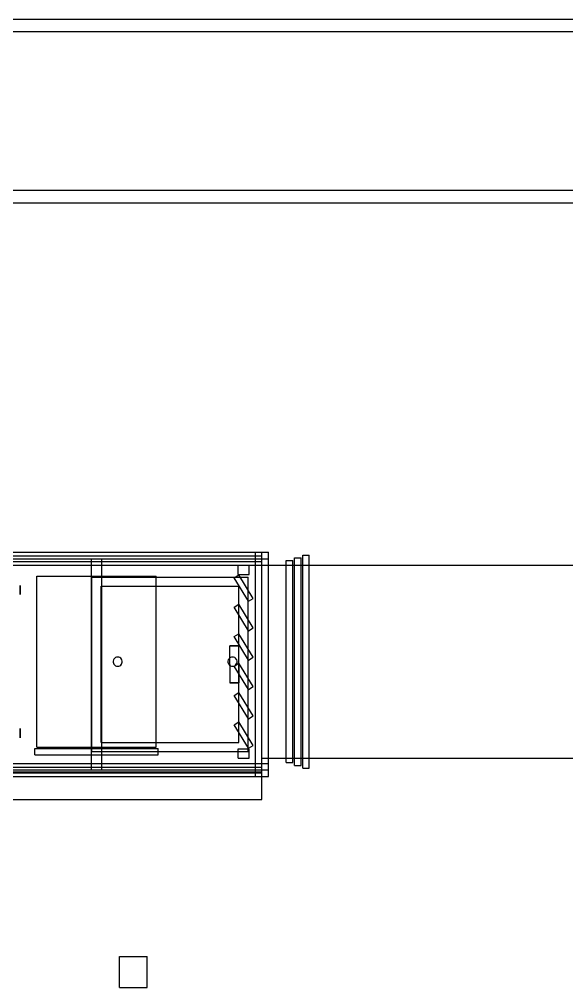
# Model space of a CAD drawing. Header units: millimetres. Extents: x -1175 to 655, y -895 to 720.
# Drawn here: x -126.4 to -60.9, y 5 to 121 of the extents above; entities that cross this region are included whole.
import ezdxf

# ---------------------------------------------------------------- set-up
doc = ezdxf.new("R2010")
doc.units = ezdxf.units.MM
doc.layers.add('HIDDEN', color=8, linetype='Continuous')
doc.layers.add('VISIBLE', color=7, linetype='Continuous')

msp = doc.modelspace()

# ---------------------------------------------------------------- linework, layer by layer
at = {"layer": 'HIDDEN'}
for points in [[(-17.5, 121), (-221, 121)], [(-17.5, 119.5), (-221, 119.5)], [(-17.5, 119.5), (-221, 119.5)], [(-17.5, 100.5), (-221, 100.5)], [(-17.5, 100.5), (-221, 100.5)], [(-17.5, 99), (-221, 99)], [(-317.4, 57.17), (-97.4, 57.17)], [(-317.4, 57.17), (-97.4, 57.17)], [(-317.4, 57.17), (-97.4, 57.17)], [(-98.17, 57.17), (-97.4, 57.17)], [(-98.17, 57.17), (-96.63, 57.17)], [(-98.17, 55.63), (-98.17, 57.17)], [(-98.17, 55.63), (-98.17, 57.17)], [(-97.4, 55.63), (-97.4, 57.17)], [(-97.4, 55.63), (-97.4, 57.17)], [(-97.4, 55.63), (-97.4, 57.17)], [(-96.63, 55.63), (-96.63, 57.17)], [(-92.5, 56.84), (-91.73, 56.84)], [(-92.5, 31.32), (-92.5, 56.84)], [(-91.73, 31.32), (-91.73, 56.84)], [(-317.4, 56.73), (-97.4, 56.73)], [(-317.4, 56.73), (-97.4, 56.73)], [(-317.4, 56.4), (-97.4, 56.4)], [(-317.4, 56.4), (-97.4, 56.4)], [(-317.4, 56.4), (-97.4, 56.4)], [(-317.4, 56.4), (-97.4, 56.4)], [(-317.4, 56.07), (-97.4, 56.07)], [(-317.4, 56.07), (-97.4, 56.07)], [(-117.82, 56.4), (-116.58, 56.4)], [(-117.82, 56.4), (-116.58, 56.4)], [(-117.82, 31.1), (-117.82, 56.4)], [(-117.82, 31.1), (-117.82, 56.4)], [(-117.82, 56.4), (-116.58, 56.4)], [(-117.82, 56.4), (-116.58, 56.4)], [(-117.82, 31.1), (-117.82, 56.4)], [(-117.82, 55.63), (-117.82, 56.4)], [(-116.58, 31.1), (-116.58, 56.4)], [(-116.58, 31.1), (-116.58, 56.4)], [(-116.58, 31.1), (-116.58, 56.4)], [(-116.58, 55.63), (-116.58, 56.4)], [(-98.17, 56.4), (-96.63, 56.4)], [(-98.17, 56.4), (-96.63, 56.4)], [(-98.17, 31.1), (-98.17, 56.4)], [(-98.17, 31.1), (-98.17, 56.4)], [(-98.17, 56.4), (-96.63, 56.4)], [(-98.17, 31.1), (-98.17, 56.4)], [(-97.4, 56.07), (-97.4, 56.73)], [(-97.4, 56.07), (-97.4, 56.73)], [(-97.4, 31.1), (-97.4, 56.4)], [(-97.4, 31.1), (-97.4, 56.4)], [(-97.4, 31.1), (-97.4, 56.4)], [(-97.4, 31.1), (-97.4, 56.4)], [(-96.63, 31.1), (-96.63, 56.4)], [(-96.63, 31.1), (-96.63, 56.4)], [(-96.63, 31.1), (-96.63, 56.4)], [(-96.63, 55.63), (-96.63, 56.4)], [(-94.48, 56.18), (-93.71, 56.18)], [(-94.48, 31.98), (-94.48, 56.18)], [(-93.71, 31.98), (-93.71, 56.18)], [(-93.49, 56.51), (-92.72, 56.51)], [(-93.49, 31.65), (-93.49, 56.51)], [(-92.72, 31.65), (-92.72, 56.51)], [(-317.4, 55.63), (-97.4, 55.63)], [(-317.4, 55.63), (-97.4, 55.63)], [(-317.4, 55.63), (-97.4, 55.63)], [(-100.26, 55.63), (-98.94, 55.63)], [(-100.26, 55.63), (-98.94, 55.63)], [(-100.26, 54.53), (-100.26, 55.63)], [(-100.26, 54.53), (-100.26, 55.63)], [(-100.26, 54.53), (-98.94, 54.53)], [(-100.26, 54.53), (-98.94, 54.53)], [(-98.94, 54.53), (-98.94, 55.63)], [(-98.94, 54.53), (-98.94, 55.63)], [(-98.17, 55.63), (-96.63, 55.63)], [(-98.17, 55.63), (-96.63, 55.63)], [(-97.4, 55.63), (-96.63, 55.63)], [(-97.4, 55.63), (-60, 55.63)], [(-97.4, 32.53), (-97.4, 55.63)], [(-97.4, 32.53), (-97.4, 55.63)], [(-94.48, 55.63), (-93.71, 55.63)], [(-93.49, 55.63), (-92.72, 55.63)], [(-92.5, 55.63), (-91.73, 55.63)], [(-124.35, 54.31), (-110.05, 54.31)], [(-124.35, 54.31), (-110.05, 54.31)], [(-124.35, 33.85), (-124.35, 54.31)], [(-124.35, 33.85), (-124.35, 54.31)], [(-124.35, 54.31), (-110.05, 54.31)], [(-124.35, 54.31), (-110.05, 54.31)], [(-124.35, 33.85), (-124.35, 54.31)], [(-124.35, 33.85), (-124.35, 54.31)], [(-124.35, 54.31), (-110.05, 54.31)], [(-124.35, 54.31), (-110.05, 54.31)], [(-124.35, 33.85), (-124.35, 54.31)], [(-124.35, 33.85), (-124.35, 54.31)], [(-124.35, 54.31), (-110.05, 54.31)], [(-124.35, 54.31), (-110.05, 54.31)], [(-124.35, 33.85), (-124.35, 54.31)], [(-124.35, 33.85), (-124.35, 54.31)], [(-117.75, 54.2), (-99.05, 54.2)], [(-117.75, 33.3), (-117.75, 54.2)], [(-116.58, 33.3), (-116.58, 54.2)], [(-110.05, 33.85), (-110.05, 54.31)], [(-110.05, 33.85), (-110.05, 54.31)], [(-110.05, 33.85), (-110.05, 54.31)], [(-110.05, 33.85), (-110.05, 54.31)], [(-110.05, 33.85), (-110.05, 54.31)], [(-110.05, 33.85), (-110.05, 54.31)], [(-110.05, 33.85), (-110.05, 54.31)], [(-110.05, 33.85), (-110.05, 54.31)], [(-100.74, 54.11), (-100.18, 54.46)], [(-100.74, 54.11), (-100.18, 54.46)], [(-99.02, 51.3), (-100.74, 54.11)], [(-99.02, 51.3), (-100.74, 54.11)], [(-98.46, 51.65), (-100.18, 54.46)], [(-98.46, 51.65), (-100.18, 54.46)], [(-99.05, 33.3), (-99.05, 54.2)], [(-126.33, 53.21), (-126.33, 53.17)], [(-126.33, 53.21), (-126.33, 53.21)], [(-126.33, 53.21), (-126.33, 53.21)], [(-126.33, 53.17), (-126.33, 53.21)], [(-126.33, 53.21), (-126.33, 53.17)], [(-126.33, 53.21), (-126.33, 53.21)], [(-126.33, 53.21), (-126.33, 53.21)], [(-126.33, 53.17), (-126.33, 53.21)], [(-126.33, 53.17), (-126.33, 53.11)], [(-126.33, 53.11), (-126.33, 53.17)], [(-126.33, 53.17), (-126.33, 53.11)], [(-126.33, 53.11), (-126.33, 53.17)], [(-126.33, 53.11), (-126.33, 53.02)], [(-126.33, 53.02), (-126.33, 53.11)], [(-126.33, 53.11), (-126.33, 53.02)], [(-126.33, 53.02), (-126.33, 53.11)], [(-126.33, 53.02), (-126.33, 52.92)], [(-126.33, 52.92), (-126.33, 53.02)], [(-126.33, 53.02), (-126.33, 52.92)], [(-126.33, 52.92), (-126.33, 53.02)], [(-126.33, 52.92), (-126.33, 52.79)], [(-126.33, 52.79), (-126.33, 52.92)], [(-126.33, 52.92), (-126.33, 52.79)], [(-126.33, 52.79), (-126.33, 52.92)], [(-126.33, 52.79), (-126.33, 52.66)], [(-126.33, 52.66), (-126.33, 52.79)], [(-126.33, 52.79), (-126.33, 52.66)], [(-126.33, 52.66), (-126.33, 52.79)], [(-126.33, 52.53), (-126.33, 52.66)], [(-126.33, 52.66), (-126.33, 52.53)], [(-126.33, 52.53), (-126.33, 52.66)], [(-126.33, 52.66), (-126.33, 52.53)], [(-126.33, 52.4), (-126.33, 52.53)], [(-126.33, 52.53), (-126.33, 52.4)], [(-126.33, 52.4), (-126.33, 52.53)], [(-126.33, 52.53), (-126.33, 52.4)], [(-126.33, 52.3), (-126.33, 52.4)], [(-126.33, 52.4), (-126.33, 52.3)], [(-126.33, 52.3), (-126.33, 52.4)], [(-126.33, 52.4), (-126.33, 52.3)], [(-126.33, 52.21), (-126.33, 52.3)], [(-126.33, 52.3), (-126.33, 52.21)], [(-126.33, 52.21), (-126.33, 52.3)], [(-126.33, 52.3), (-126.33, 52.21)], [(-126.33, 52.15), (-126.33, 52.21)], [(-126.33, 52.21), (-126.33, 52.15)], [(-126.33, 52.15), (-126.33, 52.21)], [(-126.33, 52.21), (-126.33, 52.15)], [(-116.65, 53.1), (-100.15, 53.1)], [(-116.65, 34.4), (-116.65, 53.1)], [(-100.15, 34.4), (-100.15, 53.1)], [(-126.33, 52.11), (-126.33, 52.15)], [(-126.33, 52.15), (-126.33, 52.11)], [(-126.33, 52.11), (-126.33, 52.15)], [(-126.33, 52.15), (-126.33, 52.11)], [(-126.33, 52.11), (-126.33, 52.11)], [(-126.33, 52.11), (-126.33, 52.11)], [(-126.33, 52.11), (-126.33, 52.11)], [(-126.33, 52.11), (-126.33, 52.11)], [(-99.02, 51.3), (-98.46, 51.65)], [(-99.02, 51.3), (-98.46, 51.65)], [(-100.74, 50.59), (-100.18, 50.94)], [(-100.74, 50.59), (-100.18, 50.94)], [(-99.02, 47.78), (-100.74, 50.59)], [(-99.02, 47.78), (-100.74, 50.59)], [(-98.46, 48.13), (-100.18, 50.94)], [(-98.46, 48.13), (-100.18, 50.94)], [(-99.02, 47.78), (-98.46, 48.13)], [(-99.02, 47.78), (-98.46, 48.13)], [(-100.74, 47.07), (-100.18, 47.42)], [(-100.74, 47.07), (-100.18, 47.42)], [(-99.02, 44.26), (-100.74, 47.07)], [(-99.02, 44.26), (-100.74, 47.07)], [(-98.46, 44.61), (-100.18, 47.42)], [(-98.46, 44.61), (-100.18, 47.42)], [(-101.25, 45.95), (-101.25, 45.95)], [(-101.21, 45.95), (-101.25, 45.95)], [(-101.15, 45.95), (-101.21, 45.95)], [(-101.06, 45.95), (-101.15, 45.95)], [(-100.96, 45.95), (-101.06, 45.95)], [(-100.83, 45.95), (-100.96, 45.95)], [(-100.7, 45.95), (-100.83, 45.95)], [(-100.57, 45.95), (-100.7, 45.95)], [(-100.44, 45.95), (-100.57, 45.95)], [(-100.34, 45.95), (-100.44, 45.95)], [(-100.25, 45.95), (-100.34, 45.95)], [(-100.19, 45.95), (-100.25, 45.95)], [(-100.15, 45.95), (-100.19, 45.95)], [(-100.15, 45.95), (-100.15, 45.95)], [(-115.18, 44.28), (-115.22, 44.15)], [(-115.18, 44.28), (-115.22, 44.15)], [(-115.22, 44.15), (-115.22, 44.01)], [(-115.22, 44.15), (-115.22, 44.01)], [(-115.12, 44.39), (-115.18, 44.28)], [(-115.12, 44.39), (-115.18, 44.28)], [(-115.03, 44.49), (-115.12, 44.39)], [(-115.03, 44.49), (-115.12, 44.39)], [(-114.93, 44.57), (-115.03, 44.49)], [(-114.93, 44.57), (-115.03, 44.49)], [(-114.8, 44.61), (-114.93, 44.57)], [(-114.8, 44.61), (-114.93, 44.57)], [(-114.67, 44.63), (-114.8, 44.61)], [(-114.67, 44.63), (-114.8, 44.61)], [(-114.54, 44.61), (-114.67, 44.63)], [(-114.54, 44.61), (-114.67, 44.63)], [(-114.41, 44.57), (-114.54, 44.61)], [(-114.41, 44.57), (-114.54, 44.61)], [(-114.31, 44.49), (-114.41, 44.57)], [(-114.31, 44.49), (-114.41, 44.57)], [(-114.22, 44.39), (-114.31, 44.49)], [(-114.22, 44.39), (-114.31, 44.49)], [(-114.16, 44.28), (-114.22, 44.39)], [(-114.16, 44.28), (-114.22, 44.39)], [(-114.12, 44.15), (-114.16, 44.28)], [(-114.12, 44.15), (-114.16, 44.28)], [(-114.12, 44.01), (-114.12, 44.15)], [(-114.12, 44.01), (-114.12, 44.15)], [(-101.43, 44.28), (-101.47, 44.15)], [(-101.43, 44.28), (-101.47, 44.15)], [(-101.47, 44.15), (-101.47, 44.01)], [(-101.47, 44.15), (-101.47, 44.01)], [(-101.37, 44.39), (-101.43, 44.28)], [(-101.37, 44.39), (-101.43, 44.28)], [(-101.28, 44.49), (-101.37, 44.39)], [(-101.28, 44.49), (-101.37, 44.39)], [(-101.18, 44.57), (-101.28, 44.49)], [(-101.18, 44.57), (-101.28, 44.49)], [(-101.05, 44.61), (-101.18, 44.57)], [(-101.05, 44.61), (-101.18, 44.57)], [(-100.92, 44.63), (-101.05, 44.61)], [(-100.92, 44.63), (-101.05, 44.61)], [(-100.79, 44.61), (-100.92, 44.63)], [(-100.79, 44.61), (-100.92, 44.63)], [(-100.66, 44.57), (-100.79, 44.61)], [(-100.66, 44.57), (-100.79, 44.61)], [(-100.56, 44.49), (-100.66, 44.57)], [(-100.56, 44.49), (-100.66, 44.57)], [(-100.47, 44.39), (-100.56, 44.49)], [(-100.47, 44.39), (-100.56, 44.49)], [(-100.41, 44.28), (-100.47, 44.39)], [(-100.41, 44.28), (-100.47, 44.39)], [(-100.37, 44.15), (-100.41, 44.28)], [(-100.37, 44.15), (-100.41, 44.28)], [(-100.37, 44.01), (-100.37, 44.15)], [(-100.37, 44.01), (-100.37, 44.15)], [(-99.02, 44.26), (-98.46, 44.61)], [(-99.02, 44.26), (-98.46, 44.61)], [(-115.22, 44.01), (-115.18, 43.88)], [(-115.22, 44.01), (-115.18, 43.88)], [(-115.18, 43.88), (-115.12, 43.77)], [(-115.18, 43.88), (-115.12, 43.77)], [(-115.12, 43.77), (-115.03, 43.67)], [(-115.12, 43.77), (-115.03, 43.67)], [(-115.03, 43.67), (-114.93, 43.59)], [(-115.03, 43.67), (-114.93, 43.59)], [(-114.93, 43.59), (-114.8, 43.55)], [(-114.93, 43.59), (-114.8, 43.55)], [(-114.8, 43.55), (-114.67, 43.53)], [(-114.8, 43.55), (-114.67, 43.53)], [(-114.67, 43.53), (-114.54, 43.55)], [(-114.67, 43.53), (-114.54, 43.55)], [(-114.54, 43.55), (-114.41, 43.59)], [(-114.54, 43.55), (-114.41, 43.59)], [(-114.41, 43.59), (-114.31, 43.67)], [(-114.41, 43.59), (-114.31, 43.67)], [(-114.31, 43.67), (-114.22, 43.77)], [(-114.31, 43.67), (-114.22, 43.77)], [(-114.22, 43.77), (-114.16, 43.88)], [(-114.22, 43.77), (-114.16, 43.88)], [(-114.16, 43.88), (-114.12, 44.01)], [(-114.16, 43.88), (-114.12, 44.01)], [(-101.47, 44.01), (-101.43, 43.88)], [(-101.47, 44.01), (-101.43, 43.88)], [(-101.43, 43.88), (-101.37, 43.77)], [(-101.43, 43.88), (-101.37, 43.77)], [(-101.37, 43.77), (-101.28, 43.67)], [(-101.37, 43.77), (-101.28, 43.67)], [(-101.28, 43.67), (-101.18, 43.59)], [(-101.28, 43.67), (-101.18, 43.59)], [(-101.18, 43.59), (-101.05, 43.55)], [(-101.18, 43.59), (-101.05, 43.55)], [(-101.05, 43.55), (-100.92, 43.53)], [(-101.05, 43.55), (-100.92, 43.53)], [(-100.92, 43.53), (-100.79, 43.55)], [(-100.92, 43.53), (-100.79, 43.55)], [(-100.79, 43.55), (-100.66, 43.59)], [(-100.79, 43.55), (-100.66, 43.59)], [(-100.74, 43.55), (-100.18, 43.9)], [(-100.74, 43.55), (-100.18, 43.9)], [(-99.02, 40.74), (-100.74, 43.55)], [(-99.02, 40.74), (-100.74, 43.55)], [(-100.66, 43.59), (-100.56, 43.67)], [(-100.66, 43.59), (-100.56, 43.67)], [(-100.56, 43.67), (-100.47, 43.77)], [(-100.56, 43.67), (-100.47, 43.77)], [(-100.47, 43.77), (-100.41, 43.88)], [(-100.47, 43.77), (-100.41, 43.88)], [(-100.41, 43.88), (-100.37, 44.01)], [(-100.41, 43.88), (-100.37, 44.01)], [(-98.46, 41.09), (-100.18, 43.9)], [(-98.46, 41.09), (-100.18, 43.9)], [(-101.25, 41.55), (-101.25, 41.55)], [(-101.21, 41.55), (-101.25, 41.55)], [(-101.15, 41.55), (-101.21, 41.55)], [(-101.06, 41.55), (-101.15, 41.55)], [(-100.96, 41.55), (-101.06, 41.55)], [(-100.83, 41.55), (-100.96, 41.55)], [(-100.7, 41.55), (-100.83, 41.55)], [(-100.57, 41.55), (-100.7, 41.55)], [(-100.44, 41.55), (-100.57, 41.55)], [(-100.34, 41.55), (-100.44, 41.55)], [(-100.25, 41.55), (-100.34, 41.55)], [(-100.19, 41.55), (-100.25, 41.55)], [(-100.15, 41.55), (-100.19, 41.55)], [(-100.15, 41.55), (-100.15, 41.55)], [(-99.02, 40.74), (-98.46, 41.09)], [(-99.02, 40.74), (-98.46, 41.09)], [(-100.74, 40.03), (-100.18, 40.38)], [(-100.74, 40.03), (-100.18, 40.38)], [(-99.02, 37.22), (-100.74, 40.03)], [(-99.02, 37.22), (-100.74, 40.03)], [(-98.46, 37.57), (-100.18, 40.38)], [(-98.46, 37.57), (-100.18, 40.38)], [(-99.02, 37.22), (-98.46, 37.57)], [(-99.02, 37.22), (-98.46, 37.57)], [(-126.33, 36.05), (-126.33, 36.01)], [(-126.33, 36.05), (-126.33, 36.05)], [(-126.33, 36.05), (-126.33, 36.05)], [(-126.33, 36.01), (-126.33, 36.05)], [(-126.33, 36.05), (-126.33, 36.01)], [(-126.33, 36.05), (-126.33, 36.05)], [(-126.33, 36.05), (-126.33, 36.05)], [(-126.33, 36.01), (-126.33, 36.05)], [(-126.33, 36.01), (-126.33, 35.95)], [(-126.33, 35.95), (-126.33, 36.01)], [(-126.33, 36.01), (-126.33, 35.95)], [(-126.33, 35.95), (-126.33, 36.01)], [(-126.33, 35.95), (-126.33, 35.86)], [(-126.33, 35.86), (-126.33, 35.95)], [(-126.33, 35.95), (-126.33, 35.86)], [(-126.33, 35.86), (-126.33, 35.95)], [(-100.74, 36.51), (-100.18, 36.86)], [(-100.74, 36.51), (-100.18, 36.86)], [(-99.02, 33.7), (-100.74, 36.51)], [(-99.02, 33.7), (-100.74, 36.51)], [(-98.46, 34.05), (-100.18, 36.86)], [(-98.46, 34.05), (-100.18, 36.86)], [(-126.33, 35.86), (-126.33, 35.76)], [(-126.33, 35.76), (-126.33, 35.86)], [(-126.33, 35.86), (-126.33, 35.76)], [(-126.33, 35.76), (-126.33, 35.86)], [(-126.33, 35.76), (-126.33, 35.63)], [(-126.33, 35.63), (-126.33, 35.76)], [(-126.33, 35.76), (-126.33, 35.63)], [(-126.33, 35.63), (-126.33, 35.76)], [(-126.33, 35.63), (-126.33, 35.5)], [(-126.33, 35.5), (-126.33, 35.63)], [(-126.33, 35.63), (-126.33, 35.5)], [(-126.33, 35.5), (-126.33, 35.63)], [(-126.33, 35.37), (-126.33, 35.5)], [(-126.33, 35.5), (-126.33, 35.37)], [(-126.33, 35.37), (-126.33, 35.5)], [(-126.33, 35.5), (-126.33, 35.37)], [(-126.33, 35.24), (-126.33, 35.37)], [(-126.33, 35.37), (-126.33, 35.24)], [(-126.33, 35.24), (-126.33, 35.37)], [(-126.33, 35.37), (-126.33, 35.24)], [(-126.33, 35.14), (-126.33, 35.24)], [(-126.33, 35.24), (-126.33, 35.14)], [(-126.33, 35.14), (-126.33, 35.24)], [(-126.33, 35.24), (-126.33, 35.14)], [(-126.33, 35.05), (-126.33, 35.14)], [(-126.33, 35.14), (-126.33, 35.05)], [(-126.33, 35.05), (-126.33, 35.14)], [(-126.33, 35.14), (-126.33, 35.05)], [(-126.33, 34.99), (-126.33, 35.05)], [(-126.33, 35.05), (-126.33, 34.99)], [(-126.33, 34.99), (-126.33, 35.05)], [(-126.33, 35.05), (-126.33, 34.99)], [(-126.33, 34.95), (-126.33, 34.99)], [(-126.33, 34.99), (-126.33, 34.95)], [(-126.33, 34.95), (-126.33, 34.99)], [(-126.33, 34.99), (-126.33, 34.95)], [(-126.33, 34.95), (-126.33, 34.95)], [(-126.33, 34.95), (-126.33, 34.95)], [(-126.33, 34.95), (-126.33, 34.95)], [(-126.33, 34.95), (-126.33, 34.95)], [(-124.57, 33.68), (-109.83, 33.68)], [(-124.57, 33.68), (-109.83, 33.68)], [(-124.57, 32.91), (-124.57, 33.68)], [(-124.57, 32.91), (-124.57, 33.68)], [(-124.35, 33.85), (-110.05, 33.85)], [(-124.35, 33.85), (-110.05, 33.85)], [(-124.35, 33.85), (-110.05, 33.85)], [(-124.35, 33.85), (-110.05, 33.85)], [(-124.35, 33.85), (-110.05, 33.85)], [(-124.35, 33.85), (-110.05, 33.85)], [(-124.35, 33.85), (-110.05, 33.85)], [(-124.35, 33.85), (-110.05, 33.85)], [(-116.65, 34.4), (-100.15, 34.4)], [(-109.83, 32.91), (-109.83, 33.68)], [(-109.83, 32.91), (-109.83, 33.68)], [(-99.02, 33.7), (-98.46, 34.05)], [(-99.02, 33.7), (-98.46, 34.05)], [(-124.57, 32.91), (-109.83, 32.91)], [(-124.57, 32.91), (-109.83, 32.91)], [(-117.75, 33.3), (-99.05, 33.3)], [(-100.26, 33.63), (-98.94, 33.63)], [(-100.26, 33.63), (-98.94, 33.63)], [(-100.26, 32.53), (-100.26, 33.63)], [(-100.26, 32.53), (-100.26, 33.63)], [(-100.26, 32.53), (-98.94, 32.53)], [(-100.26, 32.53), (-98.94, 32.53)], [(-98.94, 32.53), (-98.94, 33.63)], [(-98.94, 32.53), (-98.94, 33.63)], [(-97.4, 32.53), (-96.63, 32.53)], [(-97.4, 32.53), (-60, 32.53)], [(-94.48, 32.53), (-93.71, 32.53)], [(-93.49, 32.53), (-92.72, 32.53)], [(-92.5, 32.53), (-91.73, 32.53)], [(-317.4, 31.87), (-97.4, 31.87)], [(-317.4, 31.87), (-97.4, 31.87)], [(-317.4, 31.87), (-97.4, 31.87)], [(-317.4, 31.43), (-97.4, 31.43)], [(-317.4, 31.43), (-97.4, 31.43)], [(-117.82, 31.1), (-117.82, 31.87)], [(-116.58, 31.1), (-116.58, 31.87)], [(-98.17, 31.87), (-96.63, 31.87)], [(-98.17, 31.87), (-96.63, 31.87)], [(-98.17, 30.33), (-98.17, 31.87)], [(-98.17, 30.33), (-98.17, 31.87)], [(-97.4, 30.33), (-97.4, 31.87)], [(-97.4, 30.33), (-97.4, 31.87)], [(-97.4, 30.33), (-97.4, 31.87)], [(-97.4, 30.77), (-97.4, 31.43)], [(-97.4, 30.77), (-97.4, 31.43)], [(-96.63, 30.33), (-96.63, 31.87)], [(-96.63, 31.1), (-96.63, 31.87)], [(-94.48, 31.98), (-93.71, 31.98)], [(-93.49, 31.65), (-92.72, 31.65)], [(-92.5, 31.32), (-91.73, 31.32)], [(-317.4, 31.1), (-97.4, 31.1)], [(-317.4, 31.1), (-97.4, 31.1)], [(-317.4, 31.1), (-97.4, 31.1)], [(-317.4, 31.1), (-97.4, 31.1)], [(-317.4, 30.88), (-97.4, 30.88)], [(-317.4, 30.88), (-97.4, 30.88)], [(-317.4, 30.77), (-97.4, 30.77)], [(-317.4, 30.77), (-97.4, 30.77)], [(-317.4, 30.33), (-97.4, 30.33)], [(-317.4, 30.33), (-97.4, 30.33)], [(-317.4, 30.33), (-97.4, 30.33)], [(-117.82, 31.1), (-116.58, 31.1)], [(-117.82, 31.1), (-116.58, 31.1)], [(-117.82, 31.1), (-116.58, 31.1)], [(-117.82, 31.1), (-116.58, 31.1)], [(-98.17, 31.1), (-96.63, 31.1)], [(-98.17, 31.1), (-96.63, 31.1)], [(-98.17, 31.1), (-96.63, 31.1)], [(-98.17, 30.33), (-97.4, 30.33)], [(-98.17, 30.33), (-96.63, 30.33)], [(-97.4, 27.58), (-97.4, 30.88)], [(-97.4, 30.33), (-97.4, 30.88)], [(-317.4, 27.58), (-97.4, 27.58)], [(-114.45, 8.77), (-111.15, 8.77)], [(-114.45, 8.77), (-111.15, 8.77)], [(-114.45, 5.03), (-114.45, 8.77)], [(-114.45, 5.03), (-114.45, 8.77)], [(-114.45, 8.77), (-111.15, 8.77)], [(-114.45, 5.03), (-114.45, 8.77)], [(-111.15, 5.03), (-111.15, 8.77)], [(-111.15, 5.03), (-111.15, 8.77)], [(-111.15, 5.03), (-111.15, 8.77)], [(-114.45, 5.03), (-111.15, 5.03)], [(-114.45, 5.03), (-111.15, 5.03)], [(-114.45, 5.03), (-111.15, 5.03)]]:
    msp.add_lwpolyline(points, dxfattribs=at)
at = {"layer": 'VISIBLE'}
for points in [[(-55.85, 121), (-221, 121)], [(-55.85, 99), (-221, 99)], [(-317.4, 57.17), (-97.4, 57.17)], [(-97.4, 55.63), (-97.4, 57.17)], [(-97.4, 57.17), (-96.63, 57.17)], [(-96.63, 56.4), (-96.63, 57.17)], [(-92.5, 56.84), (-91.73, 56.84)], [(-92.5, 31.32), (-92.5, 56.84)], [(-91.73, 31.32), (-91.73, 56.84)], [(-98.17, 56.4), (-96.63, 56.4)], [(-98.17, 31.1), (-98.17, 56.4)], [(-96.63, 31.1), (-96.63, 56.4)], [(-94.48, 56.18), (-93.71, 56.18)], [(-94.48, 31.98), (-94.48, 56.18)], [(-93.71, 31.98), (-93.71, 56.18)], [(-93.49, 56.51), (-92.72, 56.51)], [(-93.49, 31.65), (-93.49, 56.51)], [(-92.72, 31.65), (-92.72, 56.51)], [(-317.4, 55.63), (-97.4, 55.63)], [(-117.82, 31.87), (-117.82, 55.63)], [(-116.58, 54.2), (-116.58, 55.63)], [(-96.63, 55.63), (-94.48, 55.63)], [(-93.71, 55.63), (-93.49, 55.63)], [(-92.72, 55.63), (-92.5, 55.63)], [(-91.73, 55.63), (-60, 55.63)], [(-117.75, 54.2), (-99.05, 54.2)], [(-117.75, 33.3), (-117.75, 54.2)], [(-99.05, 33.3), (-99.05, 54.2)], [(-116.65, 53.1), (-100.15, 53.1)], [(-116.65, 34.4), (-116.65, 53.1)], [(-100.15, 34.4), (-100.15, 53.1)], [(-101.25, 45.95), (-101.21, 45.95)], [(-101.25, 45.95), (-101.25, 45.95)], [(-101.25, 43.75), (-101.25, 45.95)], [(-101.21, 45.95), (-101.15, 45.95)], [(-101.15, 45.95), (-101.06, 45.95)], [(-101.06, 45.95), (-100.96, 45.95)], [(-100.96, 45.95), (-100.83, 45.95)], [(-100.83, 45.95), (-100.7, 45.95)], [(-100.7, 45.95), (-100.57, 45.95)], [(-100.57, 45.95), (-100.44, 45.95)], [(-100.44, 45.95), (-100.34, 45.95)], [(-100.34, 45.95), (-100.25, 45.95)], [(-100.25, 45.95), (-100.19, 45.95)], [(-100.19, 45.95), (-100.15, 45.95)], [(-100.15, 45.95), (-100.15, 45.95)], [(-100.15, 43.75), (-100.15, 45.95)], [(-101.25, 43.75), (-101.25, 41.55)], [(-100.15, 43.75), (-100.15, 41.55)], [(-101.25, 41.55), (-101.21, 41.55)], [(-101.25, 41.55), (-101.25, 41.55)], [(-101.21, 41.55), (-101.15, 41.55)], [(-101.15, 41.55), (-101.06, 41.55)], [(-101.06, 41.55), (-100.96, 41.55)], [(-100.96, 41.55), (-100.83, 41.55)], [(-100.83, 41.55), (-100.7, 41.55)], [(-100.7, 41.55), (-100.57, 41.55)], [(-100.57, 41.55), (-100.44, 41.55)], [(-100.44, 41.55), (-100.34, 41.55)], [(-100.34, 41.55), (-100.25, 41.55)], [(-100.25, 41.55), (-100.19, 41.55)], [(-100.19, 41.55), (-100.15, 41.55)], [(-100.15, 41.55), (-100.15, 41.55)], [(-116.65, 34.4), (-100.15, 34.4)], [(-117.75, 33.3), (-99.05, 33.3)], [(-116.58, 31.87), (-116.58, 33.3)], [(-96.63, 32.53), (-94.48, 32.53)], [(-93.71, 32.53), (-93.49, 32.53)], [(-92.72, 32.53), (-92.5, 32.53)], [(-91.73, 32.53), (-60, 32.53)], [(-171.46, 31.87), (-97.4, 31.87)], [(-97.4, 30.33), (-97.4, 31.87)], [(-94.48, 31.98), (-93.71, 31.98)], [(-93.49, 31.65), (-92.72, 31.65)], [(-92.5, 31.32), (-91.73, 31.32)], [(-172.72, 30.33), (-97.4, 30.33)], [(-98.17, 31.1), (-96.63, 31.1)], [(-97.4, 30.33), (-96.63, 30.33)], [(-97.4, 27.58), (-97.4, 30.33)], [(-96.63, 30.33), (-96.63, 31.1)], [(-151.74, 27.58), (-97.4, 27.58)], [(-114.45, 8.77), (-111.15, 8.77)], [(-114.45, 5.03), (-114.45, 8.77)], [(-111.15, 5.03), (-111.15, 8.77)], [(-114.45, 5.03), (-111.15, 5.03)]]:
    msp.add_lwpolyline(points, dxfattribs=at)

doc.saveas('drawing.dxf')
